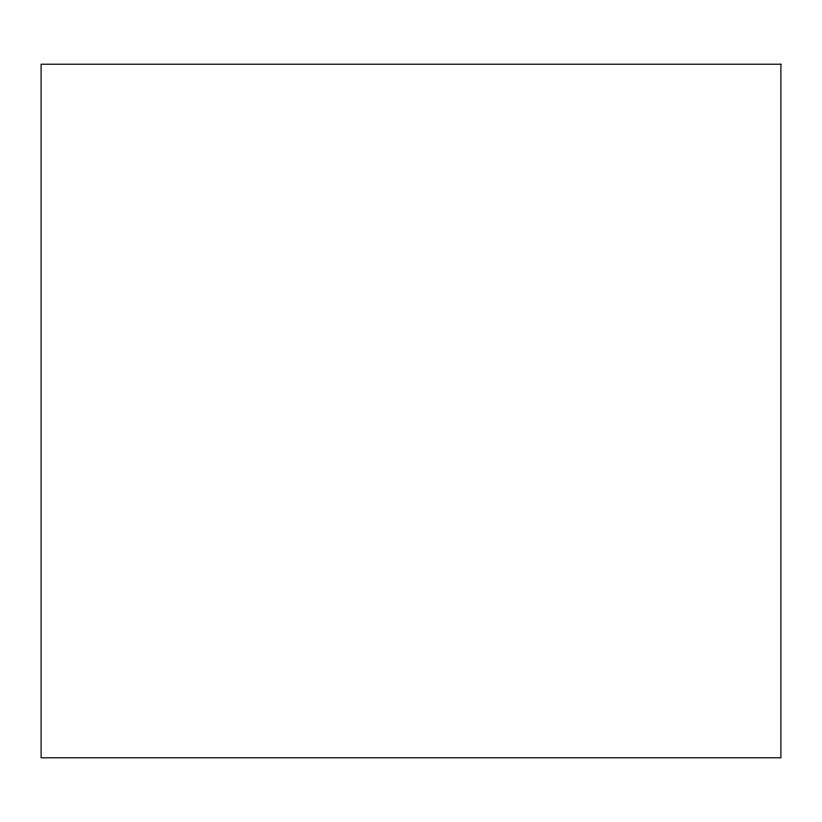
<?xml version="1.0" encoding="UTF-8"?>
<svg xmlns="http://www.w3.org/2000/svg" width="822" height="822" viewBox="0 0 822 822"><rect width="100%" height="100%" fill="white"/><g stroke="black" fill="none" stroke-linecap="round" stroke-linejoin="round"><path stroke-width="1.23" d="M780.9 64.219L41.1 64.219L41.1 757.781L780.9 757.781L780.9 64.219"/></g></svg>
